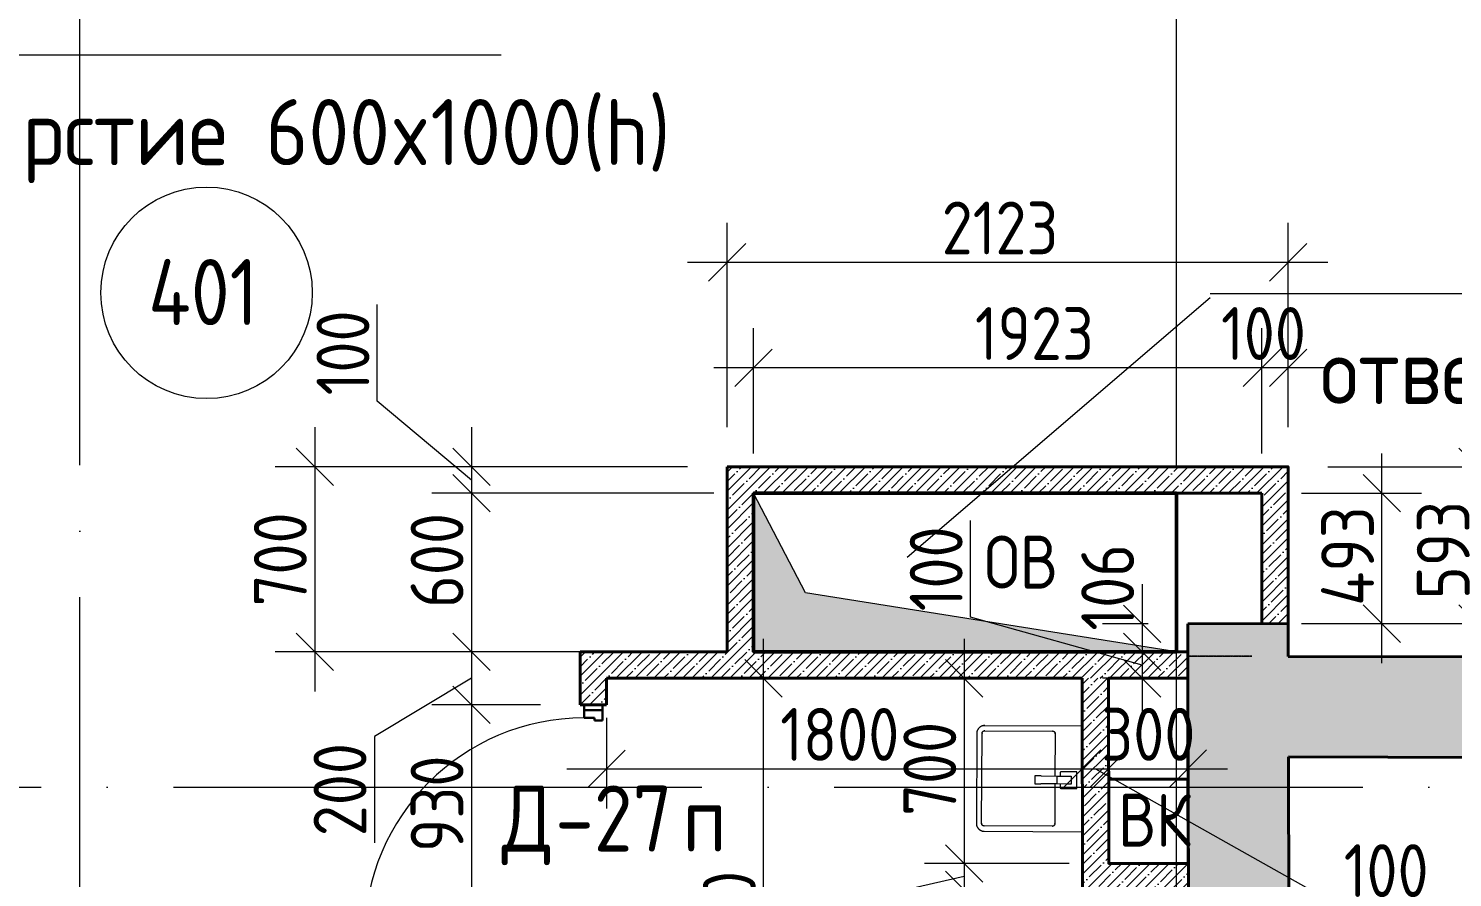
# Model space of a CAD drawing. Header units: millimetres. Extents: x 3050 to 430575, y -569542 to 36130.
# Drawn here: x 282786 to 288174, y -422357 to -419146 of the extents above; entities that cross this region are included whole.
import ezdxf

# ---------------------------------------------------------------- set-up
doc = ezdxf.new("R2010")
doc.units = ezdxf.units.MM
doc.linetypes.add('ADSK_Линия сетки', pattern=[25, 20, -2.5, 0, -2.5])
doc.linetypes.add('ADSK_Сверху', pattern=[4.5, 3, -1.5])
for name, color, linetype, lineweight in [('Двери', 7, 'Continuous', 18), ('Каркас', 7, 'Continuous', 18), ('Марки', 7, 'Continuous', 20), ('Марки дверей', 7, 'Continuous', 20), ('Марки помещений', 7, 'Continuous', 20), ('Обобщенные модели', 7, 'Continuous', 18), ('Оси', 7, 'Continuous', 9), ('Размеры', 7, 'Continuous', 9), ('Сантехника', 7, 'Continuous', 18), ('Стены внутренние', 7, 'Continuous', 18), ('Узлы', 7, 'Continuous', 18)]:
    doc.layers.add(name, color=color, linetype=linetype, lineweight=lineweight)
doc.styles.add('GOST Common', font='GOST_Common.ttf', dxfattribs={"width": 0.9, "height": 200})
doc.styles.add('GOST Common_2', font='GOST_Common.ttf', dxfattribs={"width": 0.9, "height": 250})
doc.styles.add('ISOCPEUR_1', font='isocpeur.ttf', dxfattribs={"width": 0.9, "height": 250})
doc.dimstyles.new('ADSK_Основной_2_мм_Округление_до_1_мм_1', dxfattribs={"dimscale": 304.8, "dimtxt": 201.142999, "dimasz": 0.463911, "dimexe": 0.492126, "dimexo": 0.492126, "dimgap": 0.098425, "dimtad": 1, "dimdec": 0, "dimdsep": 46, "dimtxsty": 'GOST Common', "dimblk1": 'OBLIQUE', "dimblk2": 'OBLIQUE', "dimsah": 1, "dimcen": 0.09, "dimdle": 0.492126, "dimazin": 2, "dimtfac": 1, "dimtdec": 4, "dimtix": 1, "dimtmove": 1, "dimatfit": 3, "dimfxl": 1, "dimtvp": 1, "dimtolj": 1, "dimtzin": 0, "dimlwd": 20, "dimlwe": 20, "dimarcsym": 2})

# ---------------------------------------------------------------- blocks, each defined once
blk = doc.blocks.new('ADSK_Марка_Помещение_ОдноЗначение - Номер-247393-04 План 4-го этажа маркировочный')
at = {"layer": 'Марки помещений'}
blk.add_circle((0, 0), 4, dxfattribs=at)
blk = doc.blocks.new('Parametric_Porcelain_bathroom_sink_20774 - 500х430мм-V104-02 План 2-го этажа маркировочный')
at = {"layer": 'Сантехника'}
for p, q in [((247.1, 539.9), (-96.2, 540)), ((-124.8, 513.3), (-125, 140)), ((-105, 253.2), (-105, 510)), ((-95, 520), (245, 520)), ((255.3, 510.1), (255.3, 253.2)), ((275.5, 513.3), (275.3, 140)), ((85.1, 319.1), (55.1, 319.1)), ((55.1, 319.1), (55.1, 296.1)), ((85.1, 319.1), (55.1, 319.1)), ((55.1, 236.5), (55.1, 296.1)), ((85.1, 296.1), (85.1, 319.1)), ((85.1, 296.1), (85.1, 236.5)), ((55.1, 243.2), (-95, 243.2)), ((38.4, 221.2), (38.4, 161.6)), ((55.1, 223.1), (40.2, 223.1)), ((55.1, 201.5), (55.1, 236.5)), ((85.1, 236.5), (55.1, 236.5)), ((245.3, 243.2), (85.1, 243.2)), ((85.1, 236.5), (85.1, 201.5)), ((99.8, 223.1), (85.1, 223.1)), ((101.6, 161.6), (101.6, 221.2)), ((55.1, 181.5), (55.1, 201.5)), ((85.1, 181.5), (55.1, 181.5)), ((85.1, 201.5), (85.1, 181.5)), ((-125, 140), (-120, 140)), ((-120, 140), (-115, 140)), ((-115, 140), (275.3, 140)), ((39.8, 160.1), (100.1, 160.1))]:
    blk.add_line(p, q, dxfattribs=at)
at = {"layer": 'Сантехника', "flags": 128}
for points in [[(-95, 540), (-96.2, 540), (-97.4, 539.9), (-98.6, 539.8), (-99.8, 539.6), (-101, 539.4), (-102.2, 539.1), (-103.3, 538.8), (-104.5, 538.5), (-105.6, 538.1), (-106.7, 537.6), (-107.8, 537.1), (-108.9, 536.6), (-109.9, 536), (-111, 535.4), (-112, 534.8), (-112.9, 534.1), (-113.9, 533.3), (-114.8, 532.6), (-115.7, 531.7), (-116.5, 530.9), (-117.4, 530), (-118.1, 529.1), (-118.9, 528.2), (-119.6, 527.2), (-120.3, 526.2), (-120.9, 525.2), (-121.5, 524.1), (-122, 523.1), (-122.5, 522), (-123, 520.9), (-123.4, 519.7), (-123.8, 518.6), (-124.1, 517.4), (-124.4, 516.3), (-124.6, 515.1), (-124.8, 513.9), (-124.9, 512.7), (-125, 511.5), (-125, 510.3), (-125, 510)], [(275, 510), (275, 511.2), (274.9, 512.4), (274.8, 513.6), (274.6, 514.8), (274.4, 516), (274.1, 517.1), (273.8, 518.3), (273.5, 519.4), (273.1, 520.6), (272.6, 521.7), (272.1, 522.8), (271.6, 523.9), (271, 524.9), (270.4, 525.9), (269.8, 526.9), (269.1, 527.9), (268.3, 528.9), (267.6, 529.8), (266.7, 530.7), (265.9, 531.5), (265, 532.3), (264.1, 533.1), (263.2, 533.9), (262.2, 534.6), (261.2, 535.2), (260.2, 535.9), (259.1, 536.5), (258.1, 537), (257, 537.5), (255.9, 538), (254.7, 538.4), (253.6, 538.7), (252.4, 539.1), (251.3, 539.3), (250.1, 539.6), (248.9, 539.7), (247.7, 539.9), (246.5, 540), (245.3, 540), (245, 540)], [(-105, 510), (-105, 510.4), (-105, 510.8), (-104.9, 511.2), (-104.9, 511.6), (-104.8, 512), (-104.7, 512.4), (-104.6, 512.8), (-104.5, 513.1), (-104.4, 513.5), (-104.2, 513.9), (-104.1, 514.3), (-103.9, 514.6), (-103.7, 515), (-103.5, 515.3), (-103.3, 515.6), (-103, 516), (-102.8, 516.3), (-102.5, 516.6), (-102.3, 516.9), (-102, 517.2), (-101.7, 517.4), (-101.4, 517.7), (-101.1, 518), (-100.8, 518.2), (-100.4, 518.4), (-100.1, 518.6), (-99.7, 518.8), (-99.4, 519), (-99, 519.2), (-98.6, 519.3), (-98.3, 519.5), (-97.9, 519.6), (-97.5, 519.7), (-97.1, 519.8), (-96.7, 519.9), (-96.3, 519.9), (-95.9, 520), (-95.5, 520), (-95.1, 520), (-95, 520)], [(-104.9, 511.3), (-105, 510.9), (-105, 510.5), (-105, 510.1), (-105, 510)], [(-101, 518), (-101.3, 517.8), (-101.6, 517.5), (-101.9, 517.2), (-102.2, 517), (-102.5, 516.7)], [(-95, 520), (-95.4, 520), (-95.8, 520), (-96.2, 519.9), (-96.6, 519.9)], [(246.3, 519.9), (245.9, 520), (245.5, 520), (245.1, 520), (245, 520)], [(245, 520), (245.4, 520), (245.8, 520), (246.2, 519.9), (246.6, 519.9), (247, 519.8), (247.4, 519.7), (247.8, 519.6), (248.1, 519.5), (248.5, 519.4), (248.9, 519.2), (249.3, 519), (249.6, 518.9), (250, 518.7), (250.3, 518.5), (250.6, 518.3), (251, 518), (251.3, 517.8), (251.6, 517.5), (251.9, 517.2), (252.2, 517), (252.4, 516.7), (252.7, 516.4), (253, 516.1), (253.2, 515.7), (253.4, 515.4), (253.6, 515.1), (253.8, 514.7), (254, 514.4), (254.2, 514), (254.3, 513.6), (254.5, 513.2), (254.6, 512.9), (254.7, 512.5), (254.8, 512.1), (254.9, 511.7), (254.9, 511.3), (255, 510.9), (255, 510.5), (255, 510.1), (255, 510)], [(253, 516), (252.8, 516.3), (252.5, 516.6), (252.2, 516.9), (252, 517.2), (251.7, 517.4)], [(255, 510), (255, 510.4), (255, 510.8), (254.9, 511.2), (254.9, 511.6)], [(-105, 253.2), (-105, 252.8), (-105, 252.4), (-104.9, 252), (-104.9, 251.6)], [(-95, 243.2), (-95.4, 243.2), (-95.8, 243.2), (-96.2, 243.2), (-96.6, 243.3), (-97, 243.4), (-97.4, 243.5), (-97.8, 243.6), (-98.1, 243.7), (-98.5, 243.8), (-98.9, 244), (-99.3, 244.1), (-99.6, 244.3), (-100, 244.5), (-100.3, 244.7), (-100.6, 244.9), (-101, 245.2), (-101.3, 245.4), (-101.6, 245.7), (-101.9, 245.9), (-102.2, 246.2), (-102.4, 246.5), (-102.7, 246.8), (-103, 247.1), (-103.2, 247.4), (-103.4, 247.8), (-103.6, 248.1), (-103.8, 248.5), (-104, 248.8), (-104.2, 249.2), (-104.3, 249.5), (-104.5, 249.9), (-104.6, 250.3), (-104.7, 250.7), (-104.8, 251.1), (-104.9, 251.5), (-104.9, 251.9), (-105, 252.3), (-105, 252.7), (-105, 253.1), (-105, 253.2)], [(-103, 247.2), (-102.8, 246.9), (-102.5, 246.6), (-102.2, 246.3), (-102, 246), (-101.7, 245.7)], [(-96.3, 243.3), (-95.9, 243.2), (-95.5, 243.2), (-95.1, 243.2), (-95, 243.2)], [(255.3, 253.2), (255.3, 252.8), (255.3, 252.4), (255.2, 252), (255.2, 251.6), (255.1, 251.2), (255, 250.8), (254.9, 250.4), (254.8, 250), (254.7, 249.6), (254.5, 249.3), (254.4, 248.9), (254.2, 248.6), (254, 248.2), (253.8, 247.9), (253.6, 247.5), (253.3, 247.2), (253.1, 246.9), (252.8, 246.6), (252.6, 246.3), (252.3, 246), (252, 245.7), (251.7, 245.5), (251.4, 245.2), (251, 245), (250.7, 244.8), (250.4, 244.5), (250, 244.4), (249.7, 244.2), (249.3, 244), (248.9, 243.9), (248.6, 243.7), (248.2, 243.6), (247.8, 243.5), (247.4, 243.4), (247, 243.3), (246.6, 243.3), (246.2, 243.2), (245.8, 243.2), (245.4, 243.2), (245.3, 243.2)], [(245.3, 243.2), (245.7, 243.2), (246.1, 243.2), (246.5, 243.2), (246.9, 243.3)], [(251.3, 245.2), (251.6, 245.4), (251.9, 245.7), (252.2, 245.9), (252.5, 246.2), (252.8, 246.5)], [(255.2, 251.9), (255.3, 252.3), (255.3, 252.7), (255.3, 253.1), (255.3, 253.2)]]:
    blk.add_lwpolyline(points, dxfattribs=at)
at = {"layer": 'Сантехника'}
for centre, radius, start, end in [((40.2, 221.2), 1.87, 90, 180), ((40.2, 221.2), 1.87, 120, 150), ((40.2, 221.2), 1.87, 120, 150), ((40.2, 221.2), 1.87, 120, 150), ((99.8, 221.2), 1.87, 0, 90), ((99.8, 221.2), 1.87, 30, 60), ((99.8, 221.2), 1.87, 30, 60), ((99.8, 221.2), 1.87, 30, 60), ((39.8, 161.6), 1.49, 180, 270), ((100.1, 161.6), 1.49, 270, 360)]:
    blk.add_arc(centre, radius, start, end, dxfattribs=at)
blk = doc.blocks.new('AC_Дверь_Однопольная - Д-27п 930х2200h-1983248-02 План 2-го этажа маркировочный')
at = {"layer": 'Двери', "lineweight": 30}
for p, q in [((-415, 893.5), (-375, 893.5)), ((-415, 63.5), (-415, 893.5)), ((-375, 893.5), (-375, 63.5)), ((-465, 63.5), (-445, 63.5)), ((-465, -6.5), (-465, 63.5)), ((-445, 63.5), (-415, 63.5)), ((-445, -6.5), (-445, 63.5)), ((-445, 63.5), (-445, -6.5)), ((-375, 63.5), (-415, 63.5)), ((-415, 63.5), (-415, 23.5)), ((415, 63.5), (445, 63.5)), ((415, 23.5), (415, 63.5)), ((445, 63.5), (445, -6.5)), ((445, 63.5), (465, 63.5)), ((445, -6.5), (445, 63.5)), ((465, 63.5), (465, -6.5)), ((-415, 23.5), (-405, 23.5)), ((-405, 23.5), (-405, -6.5)), ((405, 23.5), (415, 23.5)), ((405, -6.5), (405, 23.5)), ((-445, -6.5), (-465, -6.5)), ((-405, -6.5), (-445, -6.5)), ((445, -6.5), (405, -6.5)), ((465, -6.5), (445, -6.5))]:
    blk.add_line(p, q, dxfattribs=at)
at = {"layer": 'Двери'}
blk.add_arc((-415, 63.5), 830, 0, 90, dxfattribs=at)
blk = doc.blocks.new('_Oblique')
at = {"color": 0, "linetype": 'ByBlock', "lineweight": -2}
blk.add_line((-0.5, -0.5), (0.5, 0.5), dxfattribs=at)
blk = doc.blocks.new('*D12261')
at = {"layer": 'Defpoints', "color": 0, "transparency": 16777216}
for p in [(285429.5, -420030.1), (285429.5, -420803.5), (287552.1, -420803.5)]:
    blk.add_point(p, dxfattribs=at)
at = {"layer": 'Размеры', "color": 0, "lineweight": 20, "transparency": 16777216}
for p, q in [((285429.5, -420653.5), (285429.5, -419880.1)), ((287552.1, -420653.5), (287552.1, -419880.1)), ((287702.1, -420030.1), (285279.5, -420030.1))]:
    blk.add_line(p, q, dxfattribs=at)
at = {"layer": 'Размеры', "color": 0, "lineweight": 20, "transparency": 16777216, "xscale": 141.4, "yscale": 141.4, "zscale": 141.4, "rotation": 180}
blk.add_blockref('_Oblique', (285429.5, -420030.1), dxfattribs=at)
at = {"layer": 'Размеры', "color": 0, "lineweight": 20, "transparency": 16777216, "xscale": 141.4, "yscale": 141.4, "zscale": 141.4}
blk.add_blockref('_Oblique', (287552.1, -420030.1), dxfattribs=at)
at = {"layer": 'Размеры', "color": 0, "transparency": 16777216, "insert": (286462, -419900.1), "char_height": 200, "attachment_point": 5, "style": 'GOST Common'}
blk.add_mtext('\\A1;2123', dxfattribs=at)
blk = doc.blocks.new('*D12262')
at = {"layer": 'Defpoints', "color": 0, "transparency": 16777216}
for p in [(287452.1, -420429.3), (287452.1, -420803.5), (287552.1, -420803.5)]:
    blk.add_point(p, dxfattribs=at)
at = {"layer": 'Размеры', "color": 0, "lineweight": 20, "transparency": 16777216}
for p, q in [((287452.1, -420653.5), (287452.1, -420279.3)), ((287552.1, -420653.5), (287552.1, -420279.3)), ((287702.1, -420429.3), (287302.1, -420429.3))]:
    blk.add_line(p, q, dxfattribs=at)
at = {"layer": 'Размеры', "color": 0, "lineweight": 20, "transparency": 16777216, "xscale": 141.4, "yscale": 141.4, "zscale": 141.4, "rotation": 180}
blk.add_blockref('_Oblique', (287452.1, -420429.3), dxfattribs=at)
at = {"layer": 'Размеры', "color": 0, "lineweight": 20, "transparency": 16777216, "xscale": 141.4, "yscale": 141.4, "zscale": 141.4}
blk.add_blockref('_Oblique', (287552.1, -420429.3), dxfattribs=at)
at = {"layer": 'Размеры', "color": 0, "transparency": 16777216, "insert": (287458.7, -420299.3), "char_height": 200, "attachment_point": 5, "style": 'GOST Common'}
blk.add_mtext('\\A1;100', dxfattribs=at)
blk = doc.blocks.new('*D12263')
at = {"layer": 'Defpoints', "color": 0, "transparency": 16777216}
for p in [(285529.5, -420429.3), (285529.5, -420903.5), (287452.1, -420903.5)]:
    blk.add_point(p, dxfattribs=at)
at = {"layer": 'Размеры', "color": 0, "lineweight": 20, "transparency": 16777216}
for p, q in [((285529.5, -420753.5), (285529.5, -420279.3)), ((287452.1, -420753.5), (287452.1, -420279.3)), ((287602.1, -420429.3), (285379.5, -420429.3))]:
    blk.add_line(p, q, dxfattribs=at)
at = {"layer": 'Размеры', "color": 0, "lineweight": 20, "transparency": 16777216, "xscale": 141.4, "yscale": 141.4, "zscale": 141.4, "rotation": 180}
blk.add_blockref('_Oblique', (285529.5, -420429.3), dxfattribs=at)
at = {"layer": 'Размеры', "color": 0, "lineweight": 20, "transparency": 16777216, "xscale": 141.4, "yscale": 141.4, "zscale": 141.4}
blk.add_blockref('_Oblique', (287452.1, -420429.3), dxfattribs=at)
at = {"layer": 'Размеры', "color": 0, "transparency": 16777216, "insert": (286592, -420299.3), "char_height": 200, "attachment_point": 5, "style": 'GOST Common'}
blk.add_mtext('\\A1;1923', dxfattribs=at)
blk = doc.blocks.new('*D12264')
at = {"layer": 'Defpoints', "color": 0, "transparency": 16777216}
for p in [(287552.1, -420803.5), (288268.9, -420803.5), (287552.4, -421396.5)]:
    blk.add_point(p, dxfattribs=at)
at = {"layer": 'Размеры', "color": 0, "lineweight": 20, "transparency": 16777216}
for p, q in [((288268.9, -421546.5), (288268.9, -420653.5)), ((287702.1, -420803.5), (288418.9, -420803.5)), ((287702.4, -421396.5), (288418.9, -421396.5))]:
    blk.add_line(p, q, dxfattribs=at)
at = {"layer": 'Размеры', "color": 0, "lineweight": 20, "transparency": 16777216, "xscale": 141.4, "yscale": 141.4, "zscale": 141.4}
for p, rotation in [((288268.9, -420803.5), 90), ((288268.9, -421396.5), 270)]:
    blk.add_blockref('_Oblique', p, dxfattribs=dict(at, rotation=rotation))
at = {"layer": 'Размеры', "color": 0, "transparency": 16777216, "insert": (288138.9, -421118.4), "char_height": 200, "attachment_point": 5, "rotation": 90, "style": 'GOST Common'}
blk.add_mtext('\\A1;593', dxfattribs=at)
blk = doc.blocks.new('*D12265')
at = {"layer": 'Defpoints', "color": 0, "transparency": 16777216}
for p in [(287452.1, -420903.5), (287907.1, -420903.5), (287452.1, -421396.7)]:
    blk.add_point(p, dxfattribs=at)
at = {"layer": 'Размеры', "color": 0, "lineweight": 20, "transparency": 16777216}
for p, q in [((287907.1, -421546.7), (287907.1, -420753.5)), ((287602.1, -420903.5), (288057.1, -420903.5)), ((287602.1, -421396.7), (288057.1, -421396.7))]:
    blk.add_line(p, q, dxfattribs=at)
at = {"layer": 'Размеры', "color": 0, "lineweight": 20, "transparency": 16777216, "xscale": 141.4, "yscale": 141.4, "zscale": 141.4}
for p, rotation in [((287907.1, -420903.5), 90), ((287907.1, -421396.7), 270)]:
    blk.add_blockref('_Oblique', p, dxfattribs=dict(at, rotation=rotation))
at = {"layer": 'Размеры', "color": 0, "transparency": 16777216, "insert": (287777.1, -421141), "char_height": 200, "attachment_point": 5, "rotation": 90, "style": 'GOST Common'}
blk.add_mtext('\\A1;493', dxfattribs=at)
blk = doc.blocks.new('*D12266')
at = {"layer": 'Defpoints', "color": 0, "transparency": 16777216}
for p in [(285429.5, -420803.5), (283868.8, -421503.5), (285429.5, -421503.5)]:
    blk.add_point(p, dxfattribs=at)
at = {"layer": 'Размеры', "color": 0, "lineweight": 20, "transparency": 16777216}
for p, q in [((283868.8, -420653.5), (283868.8, -421653.5)), ((285279.5, -420803.5), (283718.8, -420803.5)), ((285279.5, -421503.5), (283718.8, -421503.5))]:
    blk.add_line(p, q, dxfattribs=at)
at = {"layer": 'Размеры', "color": 0, "lineweight": 20, "transparency": 16777216, "xscale": 141.4, "yscale": 141.4, "zscale": 141.4}
for p, rotation in [((283868.8, -420803.5), 90), ((283868.8, -421503.5), 270)]:
    blk.add_blockref('_Oblique', p, dxfattribs=dict(at, rotation=rotation))
at = {"layer": 'Размеры', "color": 0, "transparency": 16777216, "insert": (283738.8, -421153.5), "char_height": 200, "attachment_point": 5, "rotation": 90, "style": 'GOST Common'}
blk.add_mtext('\\A1;700', dxfattribs=at)
blk = doc.blocks.new('*D12267')
at = {"layer": 'Defpoints', "color": 0, "transparency": 16777216}
for p in [(285429.5, -420803.5), (284461.8, -420903.5), (285429.5, -420903.5)]:
    blk.add_point(p, dxfattribs=at)
at = {"layer": 'Размеры', "color": 0, "lineweight": 20, "transparency": 16777216}
for p, q in [((284105.7, -420555.4), (284105.7, -420189.4)), ((284461.8, -420853.5), (284105.7, -420555.4)), ((284461.8, -420653.5), (284461.8, -421053.5)), ((285279.5, -420803.5), (284311.8, -420803.5)), ((285279.5, -420903.5), (284311.8, -420903.5))]:
    blk.add_line(p, q, dxfattribs=at)
at = {"layer": 'Размеры', "color": 0, "lineweight": 20, "transparency": 16777216, "xscale": 141.4, "yscale": 141.4, "zscale": 141.4}
for p, rotation in [((284461.8, -420803.5), 90), ((284461.8, -420903.5), 270)]:
    blk.add_blockref('_Oblique', p, dxfattribs=dict(at, rotation=rotation))
at = {"layer": 'Размеры', "color": 0, "transparency": 16777216, "insert": (283975.7, -420372.4), "char_height": 200, "attachment_point": 5, "rotation": 90, "style": 'GOST Common'}
blk.add_mtext('\\A1;100', dxfattribs=at)
blk = doc.blocks.new('*D12268')
at = {"layer": 'Defpoints', "color": 0, "transparency": 16777216}
for p in [(285529.5, -420903.5), (284461.8, -421503.5), (285529.5, -421503.5)]:
    blk.add_point(p, dxfattribs=at)
at = {"layer": 'Размеры', "color": 0, "lineweight": 20, "transparency": 16777216}
for p, q in [((284461.8, -420753.5), (284461.8, -421653.5)), ((285379.5, -420903.5), (284311.8, -420903.5)), ((285379.5, -421503.5), (284311.8, -421503.5))]:
    blk.add_line(p, q, dxfattribs=at)
at = {"layer": 'Размеры', "color": 0, "lineweight": 20, "transparency": 16777216, "xscale": 141.4, "yscale": 141.4, "zscale": 141.4}
for p, rotation in [((284461.8, -420903.5), 90), ((284461.8, -421503.5), 270)]:
    blk.add_blockref('_Oblique', p, dxfattribs=dict(at, rotation=rotation))
at = {"layer": 'Размеры', "color": 0, "transparency": 16777216, "insert": (284331.8, -421157.8), "char_height": 200, "attachment_point": 5, "rotation": 90, "style": 'GOST Common'}
blk.add_mtext('\\A1;600', dxfattribs=at)
blk = doc.blocks.new('*D12269')
at = {"layer": 'Defpoints', "color": 0, "transparency": 16777216}
for p in [(284872.8, -421503.5), (284461.8, -421703.5), (284872.8, -421703.5)]:
    blk.add_point(p, dxfattribs=at)
at = {"layer": 'Размеры', "color": 0, "lineweight": 20, "transparency": 16777216}
for p, q in [((284461.8, -421353.5), (284461.8, -421853.5)), ((284722.8, -421503.5), (284311.8, -421503.5)), ((284461.8, -421603.5), (284094.6, -421823.5)), ((284722.8, -421703.5), (284311.8, -421703.5)), ((284094.6, -421823.5), (284094.6, -422225.5))]:
    blk.add_line(p, q, dxfattribs=at)
at = {"layer": 'Размеры', "color": 0, "lineweight": 20, "transparency": 16777216, "xscale": 141.4, "yscale": 141.4, "zscale": 141.4}
for p, rotation in [((284461.8, -421503.5), 90), ((284461.8, -421703.5), 270)]:
    blk.add_blockref('_Oblique', p, dxfattribs=dict(at, rotation=rotation))
at = {"layer": 'Размеры', "color": 0, "transparency": 16777216, "insert": (283964.6, -422024.5), "char_height": 200, "attachment_point": 5, "rotation": 90, "style": 'GOST Common'}
blk.add_mtext('\\A1;200', dxfattribs=at)
blk = doc.blocks.new('*D12270')
at = {"layer": 'Defpoints', "color": 0, "transparency": 16777216}
for p in [(284872.8, -421703.5), (284461.8, -422633.5), (284872.8, -422633.5)]:
    blk.add_point(p, dxfattribs=at)
at = {"layer": 'Размеры', "color": 0, "lineweight": 20, "transparency": 16777216}
for p, q in [((284461.8, -421553.5), (284461.8, -422783.5)), ((284722.8, -421703.5), (284311.8, -421703.5)), ((284722.8, -422633.5), (284311.8, -422633.5))]:
    blk.add_line(p, q, dxfattribs=at)
at = {"layer": 'Размеры', "color": 0, "lineweight": 20, "transparency": 16777216, "xscale": 141.4, "yscale": 141.4, "zscale": 141.4}
for p, rotation in [((284461.8, -421703.5), 90), ((284461.8, -422633.5), 270)]:
    blk.add_blockref('_Oblique', p, dxfattribs=dict(at, rotation=rotation))
at = {"layer": 'Размеры', "color": 0, "transparency": 16777216, "insert": (284331.8, -422078.1), "char_height": 200, "attachment_point": 5, "rotation": 90, "style": 'GOST Common'}
blk.add_mtext('\\A1;930', dxfattribs=at)
blk = doc.blocks.new('*D12283')
at = {"layer": 'Defpoints', "color": 0, "transparency": 16777216}
for p in [(284972.8, -421603.5), (285567.5, -421603.5), (284972.8, -423603.5)]:
    blk.add_point(p, dxfattribs=at)
at = {"layer": 'Размеры', "color": 0, "lineweight": 20, "transparency": 16777216}
for p, q in [((285567.5, -423753.5), (285567.5, -421453.5)), ((285122.8, -421603.5), (285717.5, -421603.5)), ((285122.8, -423603.5), (285717.5, -423603.5))]:
    blk.add_line(p, q, dxfattribs=at)
at = {"layer": 'Размеры', "color": 0, "lineweight": 20, "transparency": 16777216, "xscale": 141.4, "yscale": 141.4, "zscale": 141.4}
for p, rotation in [((285567.5, -421603.5), 90), ((285567.5, -423603.5), 270)]:
    blk.add_blockref('_Oblique', p, dxfattribs=dict(at, rotation=rotation))
at = {"layer": 'Размеры', "color": 0, "transparency": 16777216, "insert": (285437.5, -422567.2), "char_height": 200, "attachment_point": 5, "rotation": 90, "style": 'GOST Common'}
blk.add_mtext('\\A1;2000', dxfattribs=at)
blk = doc.blocks.new('*D12284')
at = {"layer": 'Defpoints', "color": 0, "transparency": 16777216}
for p in [(284972.8, -421603.5), (286772.8, -421603.5), (286772.8, -421945.7)]:
    blk.add_point(p, dxfattribs=at)
at = {"layer": 'Размеры', "color": 0, "lineweight": 20, "transparency": 16777216}
for p, q in [((284972.8, -421753.5), (284972.8, -422095.7)), ((286772.8, -421753.5), (286772.8, -422095.7)), ((284822.8, -421945.7), (286922.8, -421945.7))]:
    blk.add_line(p, q, dxfattribs=at)
at = {"layer": 'Размеры', "color": 0, "lineweight": 20, "transparency": 16777216, "xscale": 141.4, "yscale": 141.4, "zscale": 141.4, "rotation": 180}
blk.add_blockref('_Oblique', (284972.8, -421945.7), dxfattribs=at)
at = {"layer": 'Размеры', "color": 0, "lineweight": 20, "transparency": 16777216, "xscale": 141.4, "yscale": 141.4, "zscale": 141.4}
blk.add_blockref('_Oblique', (286772.8, -421945.7), dxfattribs=at)
at = {"layer": 'Размеры', "color": 0, "transparency": 16777216, "insert": (285855.4, -421815.7), "char_height": 200, "attachment_point": 5, "style": 'GOST Common'}
blk.add_mtext('\\A1;1800', dxfattribs=at)
blk = doc.blocks.new('*D12285')
at = {"layer": 'Defpoints', "color": 0, "transparency": 16777216}
for p in [(286772.8, -421603.5), (286872.8, -421603.5), (286872.8, -421945.3)]:
    blk.add_point(p, dxfattribs=at)
at = {"layer": 'Размеры', "color": 0, "lineweight": 20, "transparency": 16777216}
for p, q in [((286772.8, -421753.5), (286772.8, -422095.3)), ((286872.8, -421753.5), (286872.8, -422095.3)), ((286622.8, -421945.3), (287022.8, -421945.3)), ((286822.8, -421945.3), (287740, -422460.9)), ((287740, -422460.9), (288106, -422460.9))]:
    blk.add_line(p, q, dxfattribs=at)
at = {"layer": 'Размеры', "color": 0, "lineweight": 20, "transparency": 16777216, "xscale": 141.4, "yscale": 141.4, "zscale": 141.4, "rotation": 180}
blk.add_blockref('_Oblique', (286772.8, -421945.3), dxfattribs=at)
at = {"layer": 'Размеры', "color": 0, "lineweight": 20, "transparency": 16777216, "xscale": 141.4, "yscale": 141.4, "zscale": 141.4}
blk.add_blockref('_Oblique', (286872.8, -421945.3), dxfattribs=at)
at = {"layer": 'Размеры', "color": 0, "transparency": 16777216, "insert": (287923, -422330.9), "char_height": 200, "attachment_point": 5, "style": 'GOST Common'}
blk.add_mtext('\\A1;100', dxfattribs=at)
blk = doc.blocks.new('*D12286')
at = {"layer": 'Defpoints', "color": 0, "transparency": 16777216}
for p in [(286872.8, -421603.5), (287172.8, -421603.5), (287172.8, -421945.3)]:
    blk.add_point(p, dxfattribs=at)
at = {"layer": 'Размеры', "color": 0, "lineweight": 20, "transparency": 16777216}
for p, q in [((286872.8, -421753.5), (286872.8, -422095.3)), ((287172.8, -421753.5), (287172.8, -422095.3)), ((286722.8, -421945.3), (287322.8, -421945.3))]:
    blk.add_line(p, q, dxfattribs=at)
at = {"layer": 'Размеры', "color": 0, "lineweight": 20, "transparency": 16777216, "xscale": 141.4, "yscale": 141.4, "zscale": 141.4, "rotation": 180}
blk.add_blockref('_Oblique', (286872.8, -421945.3), dxfattribs=at)
at = {"layer": 'Размеры', "color": 0, "lineweight": 20, "transparency": 16777216, "xscale": 141.4, "yscale": 141.4, "zscale": 141.4}
blk.add_blockref('_Oblique', (287172.8, -421945.3), dxfattribs=at)
at = {"layer": 'Размеры', "color": 0, "transparency": 16777216, "insert": (287023, -421815.3), "char_height": 200, "attachment_point": 5, "style": 'GOST Common'}
blk.add_mtext('\\A1;300', dxfattribs=at)
blk = doc.blocks.new('*D12287')
at = {"layer": 'Defpoints', "color": 0, "transparency": 16777216}
for p in [(287172.8, -421397.3), (286999.3, -421503.5), (287172.6, -421503.5)]:
    blk.add_point(p, dxfattribs=at)
at = {"layer": 'Размеры', "color": 0, "lineweight": 20, "transparency": 16777216}
for p, q in [((286999.3, -421247.3), (286999.3, -421653.5)), ((287022.8, -421397.3), (286849.3, -421397.3)), ((287022.6, -421503.5), (286849.3, -421503.5))]:
    blk.add_line(p, q, dxfattribs=at)
at = {"layer": 'Размеры', "color": 0, "lineweight": 20, "transparency": 16777216, "xscale": 141.4, "yscale": 141.4, "zscale": 141.4}
for p, rotation in [((286999.3, -421397.3), 90), ((286999.3, -421503.5), 270)]:
    blk.add_blockref('_Oblique', p, dxfattribs=dict(at, rotation=rotation))
at = {"layer": 'Размеры', "color": 0, "transparency": 16777216, "insert": (286869.3, -421259.2), "char_height": 200, "attachment_point": 5, "rotation": 90, "style": 'GOST Common'}
blk.add_mtext('\\A1;106', dxfattribs=at)
blk = doc.blocks.new('*D12288')
at = {"layer": 'Defpoints', "color": 0, "transparency": 16777216}
for p in [(287172.6, -421503.5), (286999.3, -421603.5), (287172.8, -421603.5)]:
    blk.add_point(p, dxfattribs=at)
at = {"layer": 'Размеры', "color": 0, "lineweight": 20, "transparency": 16777216}
for p, q in [((286350.3, -421372.4), (286350.3, -421006.4)), ((286999.3, -421353.5), (286999.3, -421753.5)), ((286999.3, -421553.5), (286350.3, -421372.4)), ((287022.6, -421503.5), (286849.3, -421503.5)), ((287022.8, -421603.5), (286849.3, -421603.5))]:
    blk.add_line(p, q, dxfattribs=at)
at = {"layer": 'Размеры', "color": 0, "lineweight": 20, "transparency": 16777216, "xscale": 141.4, "yscale": 141.4, "zscale": 141.4}
for p, rotation in [((286999.3, -421503.5), 90), ((286999.3, -421603.5), 270)]:
    blk.add_blockref('_Oblique', p, dxfattribs=dict(at, rotation=rotation))
at = {"layer": 'Размеры', "color": 0, "transparency": 16777216, "insert": (286220.3, -421189.4), "char_height": 200, "attachment_point": 5, "rotation": 90, "style": 'GOST Common'}
blk.add_mtext('\\A1;100', dxfattribs=at)
blk = doc.blocks.new('*D12289')
at = {"layer": 'Defpoints', "color": 0, "transparency": 16777216}
for p in [(286772.8, -421603.5), (286326.2, -422303.5), (286873.3, -422303.5)]:
    blk.add_point(p, dxfattribs=at)
at = {"layer": 'Размеры', "color": 0, "lineweight": 20, "transparency": 16777216}
for p, q in [((286326.2, -421453.5), (286326.2, -422453.5)), ((286622.8, -421603.5), (286176.2, -421603.5)), ((286723.3, -422303.5), (286176.2, -422303.5))]:
    blk.add_line(p, q, dxfattribs=at)
at = {"layer": 'Размеры', "color": 0, "lineweight": 20, "transparency": 16777216, "xscale": 141.4, "yscale": 141.4, "zscale": 141.4}
for p, rotation in [((286326.2, -421603.5), 90), ((286326.2, -422303.5), 270)]:
    blk.add_blockref('_Oblique', p, dxfattribs=dict(at, rotation=rotation))
at = {"layer": 'Размеры', "color": 0, "transparency": 16777216, "insert": (286196.2, -421945.7), "char_height": 200, "attachment_point": 5, "rotation": 90, "style": 'GOST Common'}
blk.add_mtext('\\A1;700', dxfattribs=at)
blk = doc.blocks.new('*D12290')
at = {"layer": 'Defpoints', "color": 0, "transparency": 16777216}
for p in [(286873.3, -422303.5), (286326.2, -422403.5), (286879.5, -422403.5)]:
    blk.add_point(p, dxfattribs=at)
at = {"layer": 'Размеры', "color": 0, "lineweight": 20, "transparency": 16777216}
for p, q in [((286326.2, -422153.5), (286326.2, -422553.5)), ((286723.3, -422303.5), (286176.2, -422303.5)), ((286326.2, -422353.5), (285917, -422446.3)), ((286729.5, -422403.5), (286176.2, -422403.5)), ((285917, -422446.3), (285917, -422812.3))]:
    blk.add_line(p, q, dxfattribs=at)
at = {"layer": 'Размеры', "color": 0, "lineweight": 20, "transparency": 16777216, "xscale": 141.4, "yscale": 141.4, "zscale": 141.4}
for p, rotation in [((286326.2, -422303.5), 90), ((286326.2, -422403.5), 270)]:
    blk.add_blockref('_Oblique', p, dxfattribs=dict(at, rotation=rotation))
at = {"layer": 'Размеры', "color": 0, "transparency": 16777216, "insert": (285787, -422629.3), "char_height": 200, "attachment_point": 5, "rotation": 90, "style": 'GOST Common'}
blk.add_mtext('\\A1;100', dxfattribs=at)
blk = doc.blocks.new('*D12291')
at = {"layer": 'Defpoints', "color": 0, "transparency": 16777216}
for p in [(286773.4, -422403.5), (286326.2, -423603.5), (286773.4, -423603.5)]:
    blk.add_point(p, dxfattribs=at)
at = {"layer": 'Размеры', "color": 0, "lineweight": 20, "transparency": 16777216}
for p, q in [((286326.2, -422253.5), (286326.2, -423753.5)), ((286623.4, -422403.5), (286176.2, -422403.5)), ((286623.4, -423603.5), (286176.2, -423603.5))]:
    blk.add_line(p, q, dxfattribs=at)
at = {"layer": 'Размеры', "color": 0, "lineweight": 20, "transparency": 16777216, "xscale": 141.4, "yscale": 141.4, "zscale": 141.4}
for p, rotation in [((286326.2, -422403.5), 90), ((286326.2, -423603.5), 270)]:
    blk.add_blockref('_Oblique', p, dxfattribs=dict(at, rotation=rotation))
at = {"layer": 'Размеры', "color": 0, "transparency": 16777216, "insert": (286196.2, -423003.5), "char_height": 200, "attachment_point": 5, "rotation": 90, "style": 'GOST Common'}
blk.add_mtext('\\A1;1200', dxfattribs=at)

msp = doc.modelspace()

# ---------------------------------------------------------------- hatches: boundary and pattern name
at = {"layer": 'Стены внутренние', "lineweight": 9}
h = msp.add_hatch(dxfattribs=at)
h.set_pattern_fill('ANSI35', color=256, scale=8, style=0)
h.set_pattern_definition([(45, (282943.88, -430636.96), (-35.92102, 35.92102), []), (45, (282979.8, -430636.96), (-35.92102, 35.92102), [63.5, -12.7, 0, -12.7])])
h.paths.add_polyline_path([(285529.52, -420903.52), (285529.52, -421503.52), (287172.59, -421503.52), (287172.79, -421603.52), (284972.75, -421603.52), (284972.75, -421703.52), (284872.75, -421703.52), (284872.75, -421503.52), (285429.52, -421503.52), (285429.52, -420803.52), (287552.12, -420803.52), (287552.39, -421396.55), (287452.12, -421396.75), (287452.12, -420903.52)])
at = {"layer": 'Стены внутренние', "true_color": 0xc0c0c0}
msp.add_hatch(color=9, dxfattribs=at).paths.add_polyline_path([(287185.11, -427882.79), (287565.11, -427882.04), (287552.39, -421396.55), (287172.39, -421397.29), (287183.7, -427163.65)])
h = msp.add_hatch(color=9, dxfattribs=at)
h.paths.add_polyline_path([(296419.47, -421924.09), (296420.47, -421544.09), (294549.07, -421539.15), (294548.06, -421919.15), (296262.58, -421923.68)])
h.paths.add_polyline_path([(293048.07, -421915.18), (293048.89, -421535.18), (289846.5, -421526.72), (289845.5, -421906.72), (292320.39, -421913.26)])
h.paths.add_polyline_path([(288515.5, -421903.2), (288515.5, -421523.2), (287552.63, -421520.65), (287553.37, -421900.66), (288378.21, -421902.84)])
at = {"layer": 'Стены внутренние', "lineweight": 9, "true_color": 0x000000}
h = msp.add_hatch(dxfattribs=at)
h.set_pattern_fill('ANSI35', color=18, scale=8, style=0)
h.set_pattern_definition([(45, (285362.42, -434029.21), (-35.92102, 35.92102), []), (45, (285398.34, -434029.21), (-35.92102, 35.92102), [63.5, -12.7, 0, -12.7])])
h.paths.add_polyline_path([(286872.81, -421603.52), (286772.75, -421603.52), (286773.36, -422403.52), (287174.26, -422403.52), (287173.28, -422303.52), (286873.28, -422303.52)])
at = {"layer": 'Узлы', "lineweight": 50, "true_color": 0xf26722}
msp.add_hatch(color=30, dxfattribs=at).paths.add_polyline_path([(286329.52, -421503.52), (287129.52, -421503.52), (285725.67, -421279.91), (285529.52, -420903.52), (285529.52, -421503.52)])

# ---------------------------------------------------------------- linework, layer by layer
at = {"color": 18, "lineweight": 40, "true_color": 0x000000}
for p, q in [((285429.52, -420803.52), (287552.12, -420803.52)), ((285429.52, -420803.52), (285429.52, -421503.52)), ((287552.12, -420803.52), (287552.39, -421396.55)), ((287452.12, -420903.52), (285529.52, -420903.52)), ((285529.52, -421503.52), (285529.52, -420903.52)), ((287452.12, -421396.75), (287452.12, -420903.52)), ((284872.75, -421503.52), (285429.52, -421503.52)), ((284872.75, -421703.52), (284872.75, -421503.52)), ((285529.52, -421503.52), (287172.59, -421503.52)), ((287172.59, -421503.52), (287172.59, -421503.52)), ((286772.75, -421603.52), (284972.75, -421603.52)), ((284972.75, -421603.52), (284972.75, -421703.52)), ((286772.75, -421603.52), (286773.36, -422403.52)), ((287172.79, -421603.52), (286872.81, -421603.52)), ((284872.75, -421703.52), (284972.75, -421703.52))]:
    msp.add_line(p, q, dxfattribs=at)
at = {"color": 1, "lineweight": 40}
for points in [[(287552.12, -421260.67), (287552.12, -420803.52), (285429.52, -420803.52)], [(287129.52, -421503.52), (285529.52, -421503.52), (285529.52, -420903.52), (287129.52, -420903.52), (287129.52, -421503.52)], [(287173.04, -421985.13), (286873.04, -421985.13), (286873.28, -422303.52), (287173.28, -422303.52), (287173.04, -421985.13)]]:
    msp.add_lwpolyline(points, dxfattribs=at)
at = {"color": 18, "lineweight": 40, "true_color": 0x000000}
msp.add_lwpolyline([(287172.79, -421603.52), (286872.81, -421603.52), (286873.28, -422303.52), (287173.28, -422303.52), (287172.79, -421603.52)], dxfattribs=at)
at = {"layer": 'Каркас', "color": 253, "linetype": 'ADSK_Сверху', "true_color": 0xb2b2b2}
for p, q in [((287172.95, -421685.13), (287172.63, -421519.65)), ((287172.63, -421519.65), (287415.25, -421520.29)), ((287173.54, -422035.13), (287172.95, -421735.13))]:
    msp.add_line(p, q, dxfattribs=at)
at = {"layer": 'Каркас', "color": 253, "linetype": 'ADSK_Сверху', "true_color": 0xaaaaaa}
for p, q in [((287415.25, -421520.29), (287172.63, -421519.65)), ((287172.63, -421519.65), (287172.95, -421685.13)), ((287172.95, -421735.13), (287173.54, -422035.13))]:
    msp.add_line(p, q, dxfattribs=at)
at = {"layer": 'Марки', "color": 30, "true_color": 0xf26722}
for p, q in [((282074.52, -419244.66), (284574.52, -419244.66)), ((286110.67, -421145.12), (287257.48, -420163.09)), ((287257.48, -420148.02), (289757.48, -420148.02))]:
    msp.add_line(p, q, dxfattribs=at)
at = {"layer": 'Обобщенные модели', "color": 30, "true_color": 0xf26722}
for p, q in [((287129.52, -420903.52), (285529.52, -420903.52)), ((287129.52, -421503.52), (287129.52, -420903.52))]:
    msp.add_line(p, q, dxfattribs=at)
at = {"layer": 'Оси', "linetype": 'ADSK_Линия сетки', "ltscale": 100}
for p, q in [((282979.52, -435797.51), (282979.52, -386200.07)), ((287129.52, -435797.51), (287129.52, -408953.12)), ((268333.38, -422015.13), (336561.32, -422015.13))]:
    msp.add_line(p, q, dxfattribs=at)
at = {"layer": 'Размеры', "color": 18, "true_color": 0x000000}
msp.add_lwpolyline([(285429.52, -420803.52), (285429.52, -421503.52)], dxfattribs=at)
at = {"layer": 'Стены внутренние', "lineweight": 40}
for p, q in [((287552.39, -421396.55), (287172.39, -421397.29)), ((287172.39, -421397.29), (287172.98, -421701.52)), ((287552.63, -421520.65), (287552.39, -421396.55)), ((287552.63, -421520.65), (287552.4, -421403.96)), ((287172.59, -421503.52), (287172.98, -421701.52)), ((287172.63, -421519.65), (287176.89, -423695.05)), ((289846.5, -421526.72), (287552.63, -421520.65)), ((287172.99, -421703.52), (287181.85, -426222.07)), ((287565.11, -427882.04), (287553.37, -421900.66)), ((287553.37, -421900.66), (289845.5, -421906.72))]:
    msp.add_line(p, q, dxfattribs=at)
at = {"layer": 'Узлы', "color": 30, "true_color": 0xf26722}
for p, q in [((285725.67, -421279.91), (285529.52, -420903.52)), ((285529.52, -420903.52), (285529.52, -421503.52)), ((287129.52, -421503.52), (285725.67, -421279.91)), ((285529.52, -421503.52), (287129.52, -421503.52))]:
    msp.add_line(p, q, dxfattribs=at)
at = {"layer": 'Узлы', "color": 30, "lineweight": 50, "true_color": 0xf26722}
for p, q in [((285529.52, -421503.52), (285529.52, -420903.52)), ((285529.52, -420903.52), (287129.52, -420903.52)), ((287129.52, -420903.52), (287129.52, -421503.52)), ((287129.52, -421503.52), (285529.52, -421503.52))]:
    msp.add_line(p, q, dxfattribs=at)

# ---------------------------------------------------------------- block references
at = {"layer": 'Двери', "rotation": 90.0000000000001}
msp.add_blockref('AC_Дверь_Однопольная - Д-27п 930х2200h-1983248-02 План 2-го этажа маркировочный', (284951.29, -422168.52), dxfattribs=at)
at = {"layer": 'Марки помещений', "xscale": 99.99999999999993, "yscale": 99.99999999999993, "zscale": 99.99999999999993}
msp.add_blockref('ADSK_Марка_Помещение_ОдноЗначение - Номер-247393-04 План 4-го этажа маркировочный', (283459.68, -420145.28), dxfattribs=at)
at = {"layer": 'Сантехника', "rotation": 89.7427720539887}
msp.add_blockref('Parametric_Porcelain_bathroom_sink_20774 - 500х430мм-V104-02 План 2-го этажа маркировочный', (286912.71, -422059.3), dxfattribs=at)

# ---------------------------------------------------------------- texts
at = {"layer": 'Марки', "color": 30, "lineweight": 40, "true_color": 0xf26722, "style": 'ISOCPEUR_1', "width": 0.9}
for s, p in [('отверстие 600x1000(h)', (282157.4, -419662.49)), ('отверстие 600x1600(h)', (287673.46, -420565.86))]:
    msp.add_text(s, height=250, dxfattribs=at).set_placement(p)
at = {"layer": 'Марки дверей', "lineweight": 9, "char_height": 250, "attachment_point": 1, "style": 'GOST Common_2'}
for s, insert, width in [('\\fGOST Common|b0|i0|c204|p34|;\\W.9;Д', (284576.23, -422008.8), 245.3164), ('-27', (284778.64, -422008.8), 584.4302), ('\\fGOST Common|b0|i0|c204|p34|;\\W.9;п', (285260.84, -422008.8), 194.8101)]:
    msp.add_mtext(s, dxfattribs=dict(at, insert=insert, width=width))
at = {"layer": 'Марки помещений', "lineweight": 9, "attachment_point": 1, "style": 'GOST Common_2'}
for s, insert, char_height, width in [('401', (283238.72, -420017.56), 250, 548.3542), ('ОВ', (286402.52, -421063.93), 200, 468.9872), ('ВК', (286908.57, -422039.97), 200, 468.9872)]:
    msp.add_mtext(s, dxfattribs=dict(at, insert=insert, char_height=char_height, width=width))

# ---------------------------------------------------------------- dimensions: what is measured, and where the dimension line sits
at = {"layer": 'Размеры', "color": 18, "true_color": 0x000000}
for base, p1, p2, picture, middle in [((285429.52, -420030.07), (287552.12, -420803.52), (285429.52, -420803.52), '*D12261', (286461.99, -420030.07)), ((285529.52, -420429.28), (287452.12, -420903.52), (285529.52, -420903.52), '*D12263', (286592.03, -420429.28)), ((287452.12, -420429.28), (287552.12, -420803.52), (287452.12, -420803.52), '*D12262', (287458.71, -420429.28)), ((286772.75, -421945.75), (284972.75, -421603.52), (286772.75, -421603.52), '*D12284', (285855.38, -421945.75)), ((286872.81, -421945.28), (286772.75, -421603.52), (286872.81, -421603.52), '*D12285', (287770.03, -422460.89)), ((287172.79, -421945.28), (286872.81, -421603.52), (287172.79, -421603.52), '*D12286', (287023.04, -421945.28))]:
    dim = msp.add_linear_dim(base=base, p1=p1, p2=p2, dimstyle='ADSK_Основной_2_мм_Округление_до_1_мм_1', override={"dimpost": '<>'}, dxfattribs=at)
    dim.commit()
    dim.dimension.update_dxf_attribs({"geometry": picture, "text_midpoint": middle, "dimtype": 160})
for base, p1, p2, picture, middle in [((284461.8, -420903.52), (285429.52, -420803.52), (285429.52, -420903.52), '*D12267', (284105.73, -420525.43)), ((283868.85, -421503.52), (285429.52, -420803.52), (285429.52, -421503.52), '*D12266', (283868.85, -421153.52)), ((288268.86, -420803.52), (287552.39, -421396.55), (287552.12, -420803.52), '*D12264', (288268.86, -421118.37)), ((284461.8, -421503.52), (285529.52, -420903.52), (285529.52, -421503.52), '*D12268', (284461.8, -421157.84)), ((287907.11, -420903.52), (287452.12, -421396.75), (287452.12, -420903.52), '*D12265', (287907.11, -421140.97)), ((286999.32, -421603.52), (287172.59, -421503.52), (287172.79, -421603.52), '*D12288', (286350.28, -421342.39)), ((286999.32, -421503.52), (287172.79, -421397.29), (287172.59, -421503.52), '*D12287', (286999.32, -421259.2)), ((284461.8, -421703.52), (284872.75, -421503.52), (284872.75, -421703.52), '*D12269', (284094.62, -421853.52)), ((285567.48, -421603.52), (284972.75, -423603.52), (284972.75, -421603.52), '*D12283', (285567.48, -422567.25)), ((286326.2, -422303.52), (286772.75, -421603.52), (286873.28, -422303.52), '*D12289', (286326.2, -421945.75)), ((284461.8, -422633.52), (284872.75, -421703.52), (284872.75, -422633.52), '*D12270', (284461.8, -422078.15)), ((286326.2, -422403.52), (286873.28, -422303.52), (286879.51, -422403.52), '*D12290', (285916.96, -422476.3)), ((286326.2, -423603.52), (286773.36, -422403.52), (286773.36, -423603.52), '*D12291', (286326.2, -423003.52))]:
    dim = msp.add_linear_dim(base=base, p1=p1, p2=p2, angle=90, dimstyle='ADSK_Основной_2_мм_Округление_до_1_мм_1', override={"dimpost": '<>'}, dxfattribs=at)
    dim.commit()
    dim.dimension.update_dxf_attribs({"geometry": picture, "text_midpoint": middle, "dimtype": 160})

doc.saveas('drawing.dxf')
